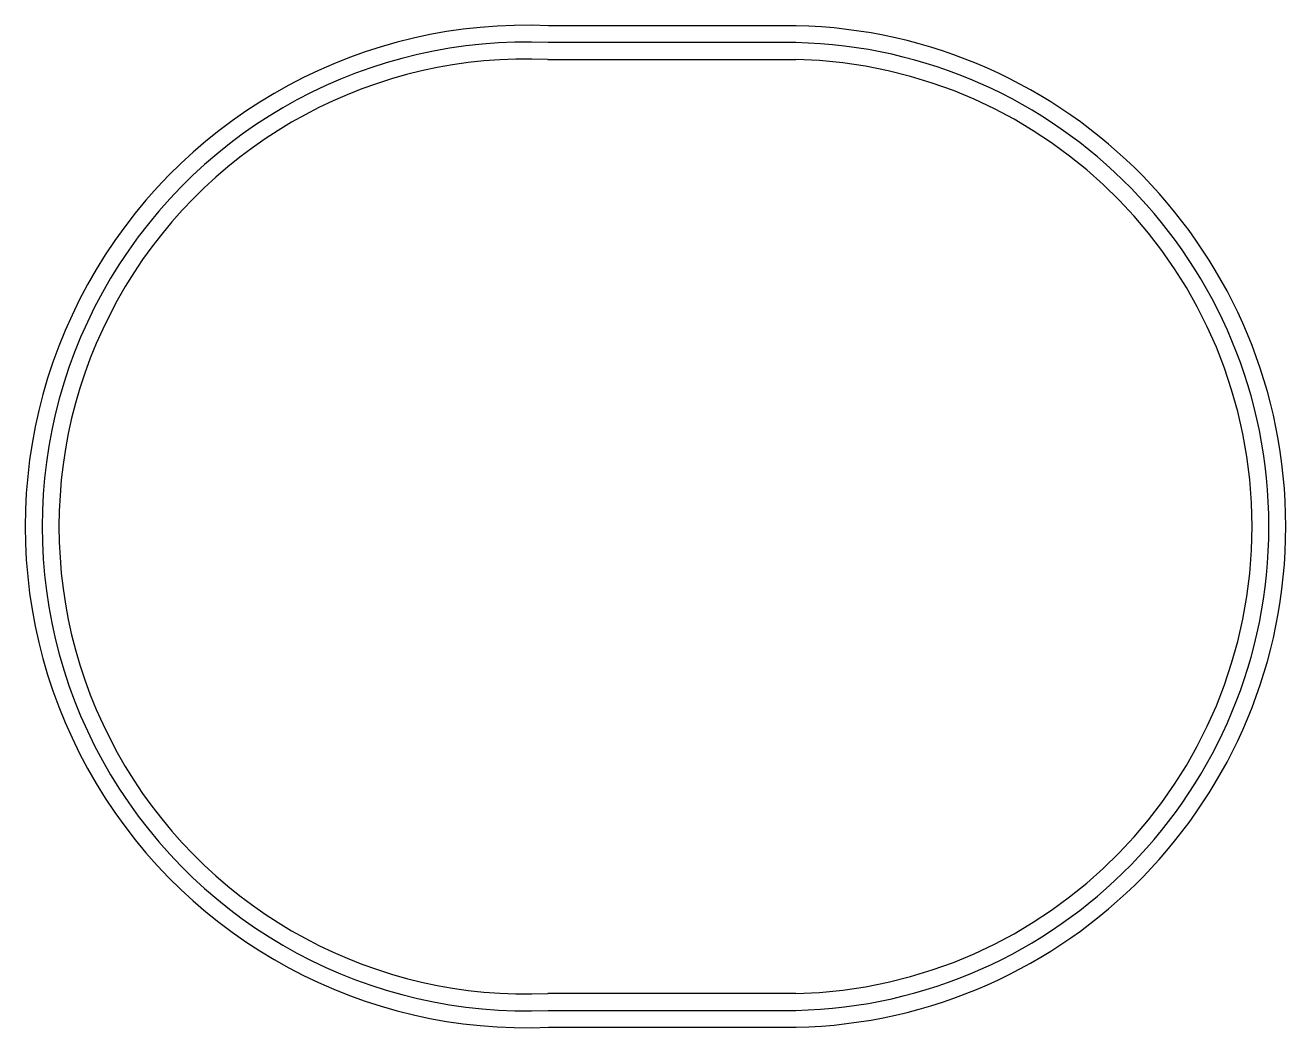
# Model space of a CAD drawing. Header units: millimetres. Extents: x -22.4 to 22.4, y -17.8 to 17.8.
import ezdxf

# ---------------------------------------------------------------- set-up
doc = ezdxf.new("R2010")
doc.units = ezdxf.units.MM

msp = doc.modelspace()

# ---------------------------------------------------------------- linework, layer by layer
at = {"color": 7, "linetype": 'Continuous', "lineweight": 25}
for p, q in [((5, 17.8), (-3.8, 17.8)), ((4.993, 17.2), (-3.813, 17.2)), ((-3.827, 16.6), (4.986, 16.6)), ((4.986, -16.6), (-3.827, -16.6)), ((-3.813, -17.2), (4.993, -17.2)), ((-3.8, -17.8), (5, -17.8))]:
    msp.add_line(p, q, dxfattribs=at)
for centre, radius, start, end in [((-4.583, 0), 17.817, 87.4819, 272.5181), ((4.595, 0), 17.805, 271.3021, 88.6979), ((-4.583, 0), 17.217, 87.4384, 272.5616), ((4.595, 0), 17.205, 271.3246, 88.6754), ((-4.583, 0), 16.617, 87.3926, 272.6074), ((4.595, 0), 16.605, 271.3484, 88.6516)]:
    msp.add_arc(centre, radius, start, end, dxfattribs=at)

doc.saveas('drawing.dxf')
